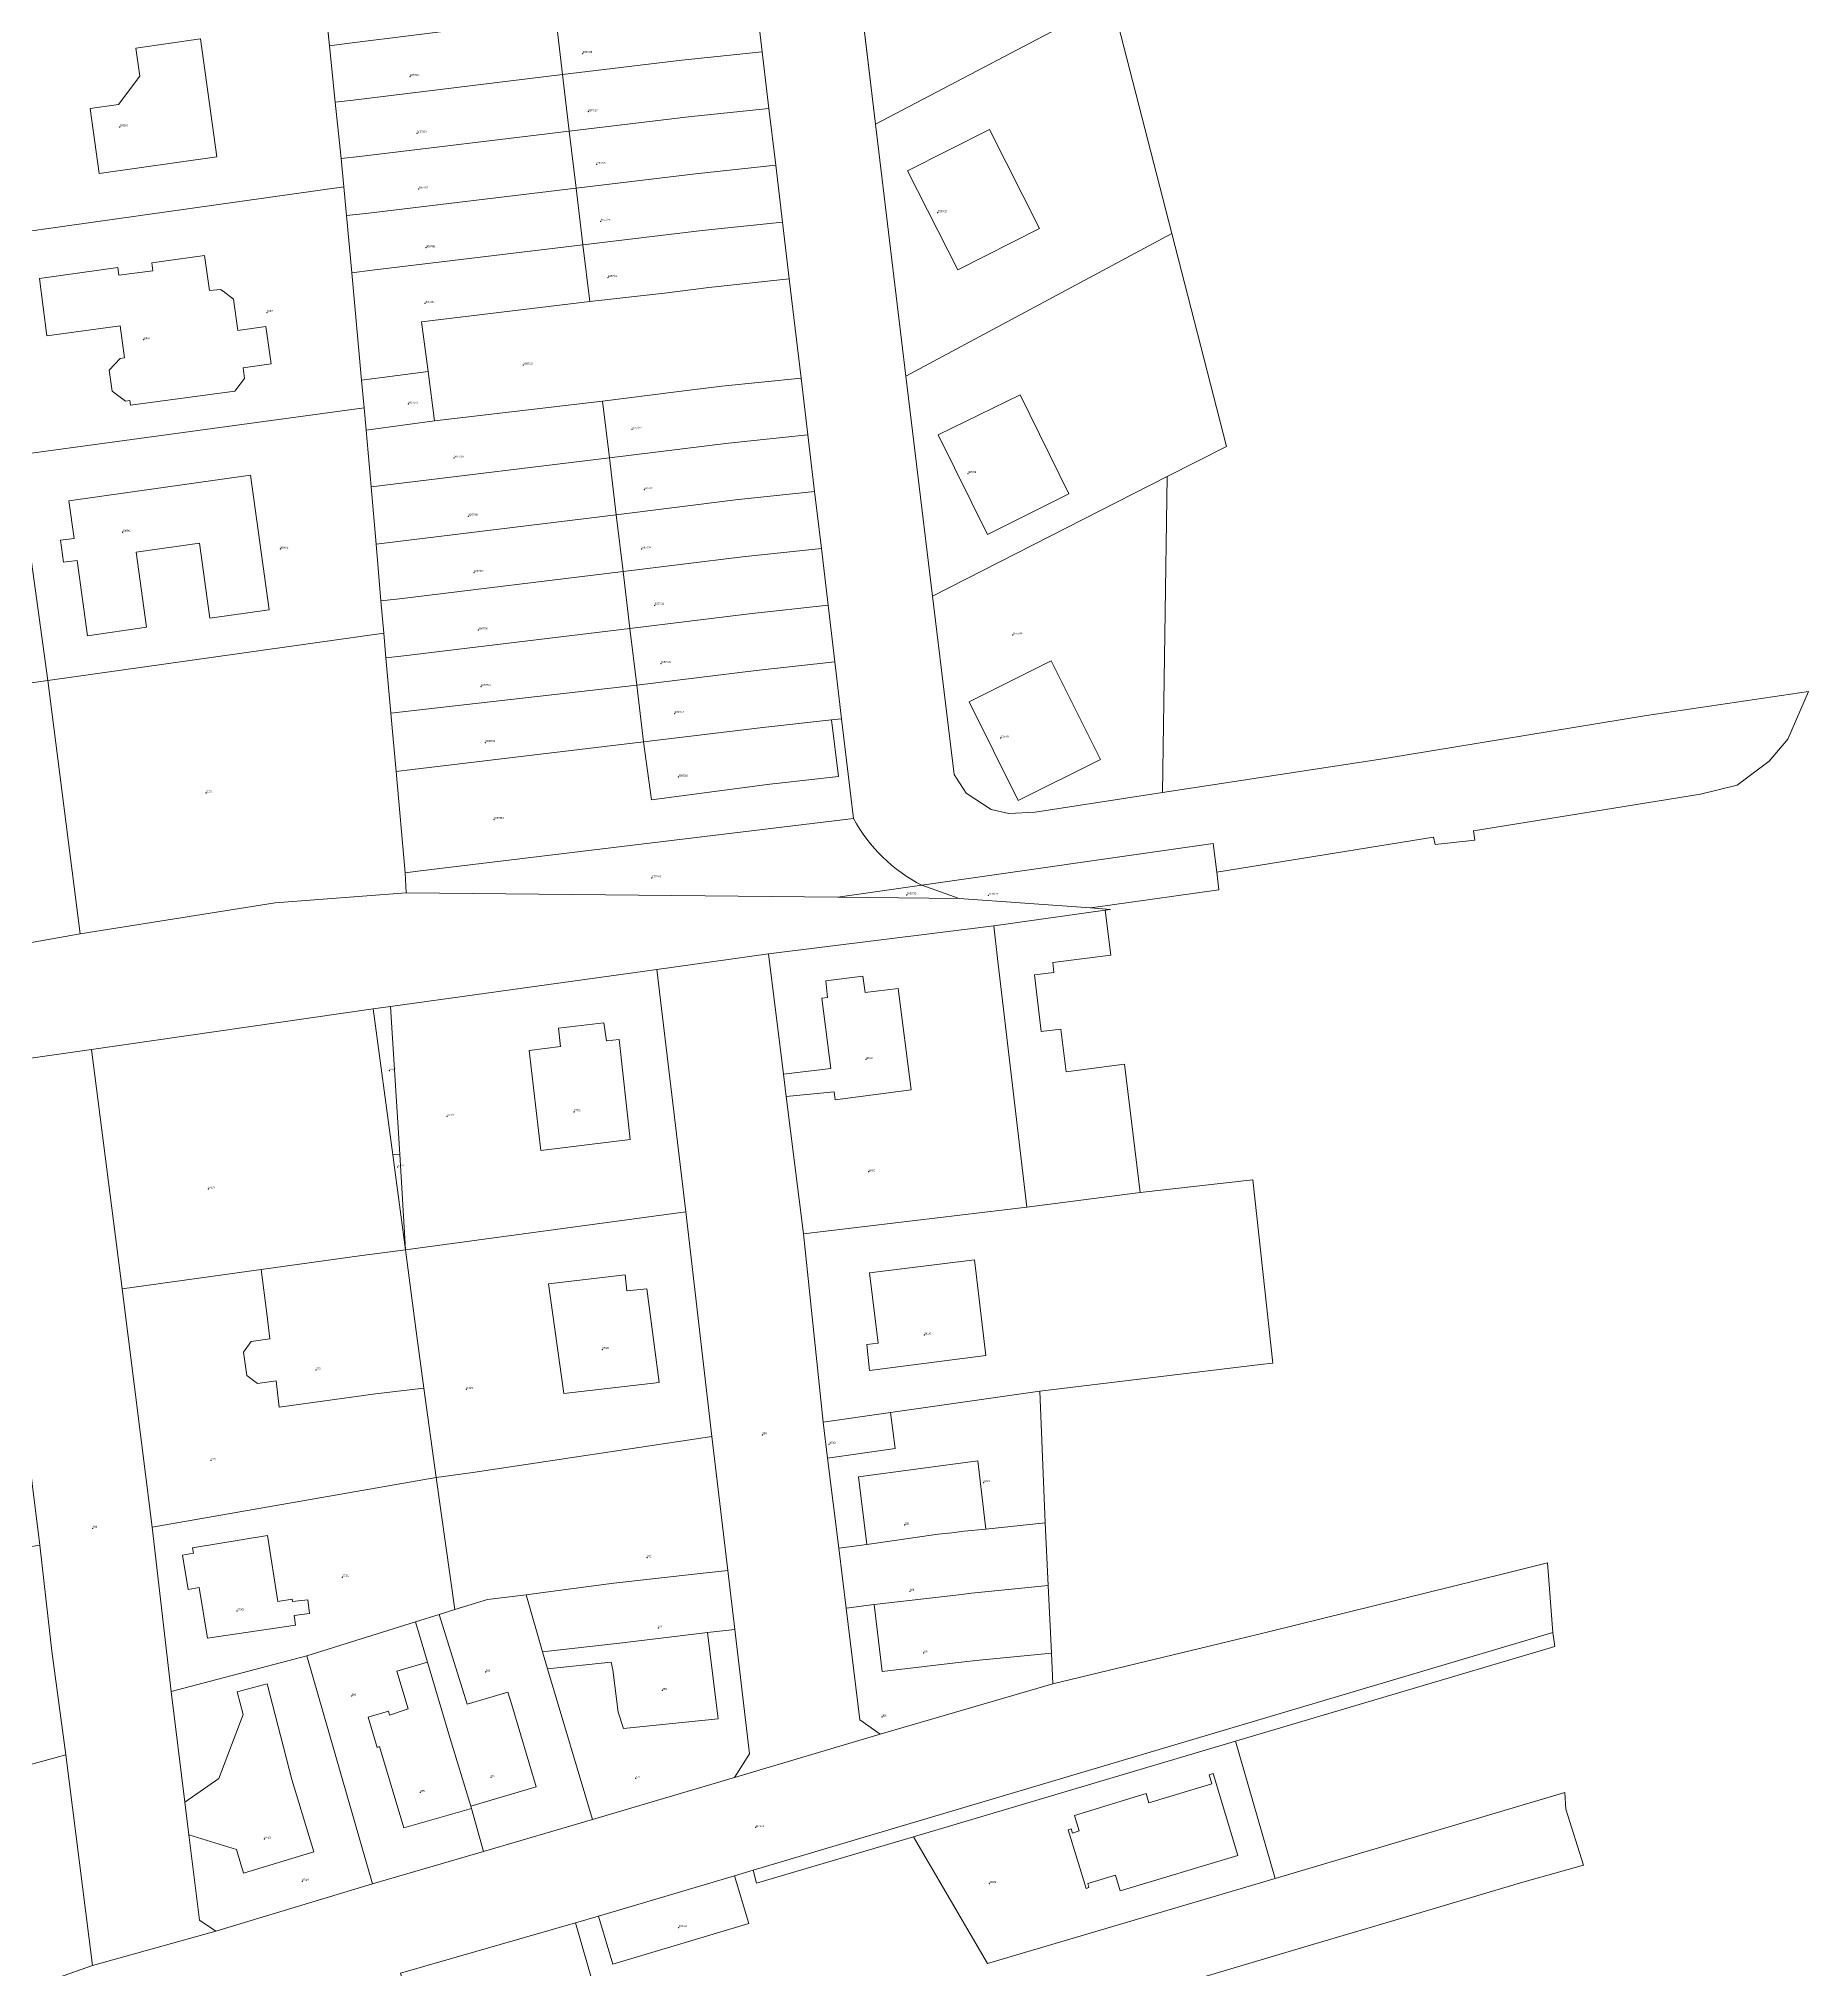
# Model space of a CAD drawing. Header units: metres. Extents: x -741772 to -729469, y -1051765 to -1042288.
# Drawn here: x -741259.4 to -741072.3, y -1051490.3 to -1051286.1 of the extents above; entities that cross this region are included whole.
import ezdxf
from ezdxf.enums import TextEntityAlignment as Align

# ---------------------------------------------------------------- set-up
doc = ezdxf.new("R2010")
doc.units = ezdxf.units.M
doc.header["$LTSCALE"] = 4
doc.header["$MEASUREMENT"] = 0
doc.layers.add('ABMV_sachty', color=6, linetype='Continuous')
doc.layers.add('Katastr_1', color=7, linetype='Continuous', lineweight=13, true_color=0xafbfcf)
doc.layers.add('Katastr_2', color=7, linetype='Continuous', lineweight=13, true_color=0xafbfcf)
doc.styles.get("Standard").update_dxf_attribs({"font": 'arial.ttf'})

# ---------------------------------------------------------------- blocks, each defined once
blk = doc.blocks.new('katastr nemovistosti')
at = {"layer": 'Katastr_1'}
for p, q in [((231.44, 143.87), (235.1, 113.22)), ((177.37, 121.5), (176.76, 127.46)), ((223.12, 120.86), (222.4, 126.86)), ((222.4, 126.86), (223.12, 120.86)), ((201.29, 124.48), (179.21, 121.73)), ((179.21, 121.73), (201.29, 124.48)), ((202.01, 118.47), (201.29, 124.48)), ((201.29, 124.48), (202.01, 118.47)), ((156.88, 121.24), (163.73, 122.22)), ((157.3, 118.28), (156.88, 121.24)), ((163.73, 122.22), (165.47, 109.76)), ((179.21, 121.73), (177.37, 121.5)), ((177.37, 121.5), (179.21, 121.73)), ((177.98, 115.53), (177.37, 121.5)), ((214.62, 119.98), (223.12, 120.86)), ((223.12, 120.86), (214.62, 119.98)), ((223.83, 114.86), (223.12, 120.86)), ((223.12, 120.86), (223.83, 114.86)), ((179.87, 115.76), (202.01, 118.47)), ((202.01, 118.47), (179.87, 115.76)), ((202.01, 118.47), (214.62, 119.98)), ((214.62, 119.98), (202.01, 118.47)), ((202.72, 112.47), (202.01, 118.47)), ((202.01, 118.47), (202.72, 112.47)), ((155.06, 115.29), (157.3, 118.28)), ((152.08, 114.87), (155.06, 115.29)), ((153.03, 108.01), (152.08, 114.87)), ((177.98, 115.53), (179.87, 115.76)), ((179.87, 115.76), (177.98, 115.53)), ((178.59, 109.57), (177.98, 115.53)), ((223.83, 114.86), (215.34, 113.97)), ((215.34, 113.97), (223.83, 114.86)), ((224.55, 108.86), (223.83, 114.86)), ((223.83, 114.86), (224.55, 108.86)), ((202.72, 112.47), (180.53, 109.8)), ((180.53, 109.8), (202.72, 112.47)), ((215.34, 113.97), (202.72, 112.47)), ((202.72, 112.47), (215.34, 113.97)), ((203.44, 106.46), (202.72, 112.47)), ((202.72, 112.47), (203.44, 106.46)), ((235.1, 113.22), (238.3, 86.57)), ((238.48, 108.26), (247.15, 112.65)), ((247.15, 112.65), (252.44, 102.19)), ((165.47, 109.76), (153.03, 108.01)), ((180.53, 109.8), (178.59, 109.57)), ((178.59, 109.57), (180.53, 109.8)), ((178.9, 106.58), (178.59, 109.57)), ((216.06, 107.97), (224.55, 108.86)), ((224.55, 108.86), (216.06, 107.97)), ((225.26, 102.86), (224.55, 108.86)), ((224.55, 108.86), (225.26, 102.86)), ((243.81, 97.81), (238.48, 108.26)), ((179.18, 103.54), (178.9, 106.58)), ((181.2, 103.78), (203.44, 106.46)), ((203.44, 106.46), (181.2, 103.78)), ((203.44, 106.46), (216.06, 107.97)), ((216.06, 107.97), (203.44, 106.46)), ((204.16, 100.46), (203.44, 106.46)), ((203.44, 106.46), (204.16, 100.46)), ((179.18, 103.54), (181.2, 103.78)), ((181.2, 103.78), (179.18, 103.54)), ((179.73, 97.5), (179.18, 103.54)), ((216.77, 101.97), (225.26, 102.86)), ((225.26, 102.86), (216.77, 101.97)), ((225.98, 96.86), (225.26, 102.86)), ((225.26, 102.86), (225.98, 96.86)), ((252.44, 102.19), (243.81, 97.81)), ((181.87, 97.76), (204.16, 100.46)), ((204.16, 100.46), (181.87, 97.76)), ((204.16, 100.46), (216.77, 101.97)), ((216.77, 101.97), (204.16, 100.46)), ((204.88, 94.45), (204.16, 100.46)), ((204.16, 100.46), (204.88, 94.45)), ((146.7, 96.91), (154.98, 98.06)), ((154.98, 98.06), (155.09, 97.23)), ((158.57, 98.55), (164.15, 99.33)), ((158.68, 97.72), (158.57, 98.55)), ((164.15, 99.33), (164.67, 95.61)), ((147.49, 90.84), (146.7, 96.91)), ((155.09, 97.23), (158.68, 97.72)), ((179.73, 97.5), (181.87, 97.76)), ((181.87, 97.76), (179.73, 97.5)), ((180.77, 86.15), (179.73, 97.5)), ((217.49, 95.96), (212.79, 95.34)), ((212.79, 95.34), (217.49, 95.96)), ((225.98, 96.86), (217.49, 95.96)), ((217.49, 95.96), (225.98, 96.86)), ((227.23, 86.36), (225.98, 96.86)), ((225.98, 96.86), (227.23, 86.36)), ((164.67, 95.61), (165.86, 95.74)), ((165.86, 95.74), (166.12, 95.54)), ((166.12, 95.54), (167.21, 94.71)), ((167.21, 94.71), (167.67, 91.4)), ((187.11, 92.32), (204.88, 94.45)), ((204.88, 94.45), (187.11, 92.32)), ((212.79, 95.34), (204.88, 94.45)), ((204.88, 94.45), (212.79, 95.34)), ((155.24, 91.88), (147.49, 90.84)), ((155.68, 88.51), (155.24, 91.88)), ((187.79, 87.08), (187.11, 92.32)), ((187.11, 92.32), (187.79, 87.08)), ((167.67, 91.4), (170.64, 91.82)), ((170.64, 91.82), (171.2, 87.86)), ((154.08, 87.21), (155.22, 88.45)), ((155.22, 88.45), (155.68, 88.51)), ((171.2, 87.86), (168.23, 87.44)), ((154.4, 84.99), (154.08, 87.21)), ((168.38, 86.34), (167.45, 85.11)), ((168.23, 87.44), (168.38, 86.34)), ((182.95, 86.44), (180.77, 86.15)), ((180.77, 86.15), (182.95, 86.44)), ((181.04, 83.21), (180.77, 86.15)), ((187.79, 87.08), (182.95, 86.44)), ((182.95, 86.44), (187.79, 87.08)), ((188.46, 81.86), (187.79, 87.08)), ((187.79, 87.08), (188.46, 81.86)), ((227.23, 86.36), (218.85, 85.51)), ((218.85, 85.51), (227.23, 86.36)), ((227.95, 80.36), (227.23, 86.36)), ((227.23, 86.36), (227.95, 80.36)), ((238.3, 86.57), (241.12, 63.3)), ((155.8, 83.93), (154.4, 84.99)), ((156.27, 83.99), (155.8, 83.93)), ((156.33, 83.49), (156.27, 83.99)), ((167.35, 84.98), (156.33, 83.49)), ((167.45, 85.11), (167.35, 84.98)), ((188.46, 81.86), (206.24, 83.93)), ((206.24, 83.93), (188.46, 81.86)), ((214.03, 84.93), (206.24, 83.93)), ((206.24, 83.93), (214.03, 84.93)), ((206.24, 83.93), (206.96, 77.92)), ((206.96, 77.92), (206.24, 83.93)), ((218.85, 85.51), (214.03, 84.93)), ((214.03, 84.93), (218.85, 85.51)), ((241.72, 80.35), (250.4, 84.61)), ((250.4, 84.61), (255.54, 74.14)), ((181.24, 80.86), (181.04, 83.21)), ((181.24, 80.86), (188.46, 81.86)), ((188.46, 81.86), (181.24, 80.86)), ((181.76, 74.87), (181.24, 80.86)), ((219.57, 79.5), (227.95, 80.36)), ((227.95, 80.36), (219.57, 79.5)), ((228.66, 74.36), (227.95, 80.36)), ((227.95, 80.36), (228.66, 74.36)), ((246.95, 69.83), (241.72, 80.35)), ((144.3, 78.22), (147.6, 54.41)), ((206.96, 77.92), (183.83, 75.12)), ((183.83, 75.12), (206.96, 77.92)), ((206.96, 77.92), (219.57, 79.5)), ((219.57, 79.5), (206.96, 77.92)), ((207.69, 71.92), (206.96, 77.92)), ((206.96, 77.92), (207.69, 71.92)), ((149.8, 73.4), (169, 76.1)), ((169, 76.1), (170.98, 61.86)), ((183.83, 75.12), (181.76, 74.87)), ((181.76, 74.87), (183.83, 75.12)), ((182.29, 68.8), (181.76, 74.87)), ((220.29, 73.49), (207.69, 71.92)), ((207.69, 71.92), (220.29, 73.49)), ((228.66, 74.36), (220.29, 73.49)), ((220.29, 73.49), (228.66, 74.36)), ((229.38, 68.36), (228.66, 74.36)), ((228.66, 74.36), (229.38, 68.36)), ((255.54, 74.14), (246.95, 69.83)), ((150.39, 69.42), (149.8, 73.4)), ((184.3, 69.05), (207.69, 71.92)), ((207.69, 71.92), (184.3, 69.05)), ((207.69, 71.92), (208.41, 65.91)), ((208.41, 65.91), (207.69, 71.92)), ((148.94, 69.24), (150.39, 69.42)), ((149.23, 66.89), (148.94, 69.24)), ((163.61, 68.92), (156.93, 67.95)), ((156.93, 67.95), (158.01, 60.02)), ((164.71, 60.99), (163.61, 68.92)), ((182.29, 68.8), (184.3, 69.05)), ((184.3, 69.05), (182.29, 68.8)), ((182.81, 62.8), (182.29, 68.8)), ((221.02, 67.47), (208.41, 65.91)), ((208.41, 65.91), (221.02, 67.47)), ((229.38, 68.36), (221.02, 67.47)), ((221.02, 67.47), (229.38, 68.36)), ((230.09, 62.36), (229.38, 68.36)), ((229.38, 68.36), (230.09, 62.36)), ((150.68, 67.07), (149.23, 66.89)), ((151.79, 59.13), (150.68, 67.07)), ((184.76, 63.04), (208.41, 65.91)), ((208.41, 65.91), (184.76, 63.04)), ((208.41, 65.91), (209.13, 59.91)), ((209.13, 59.91), (208.41, 65.91)), ((241.12, 63.3), (243.4, 44.45)), ((170.98, 61.86), (164.71, 60.99)), ((182.81, 62.8), (184.76, 63.04)), ((184.76, 63.04), (182.81, 62.8)), ((183.11, 59.41), (182.81, 62.8)), ((209.13, 59.91), (221.74, 61.46)), ((221.74, 61.46), (209.13, 59.91)), ((221.74, 61.46), (230.09, 62.36)), ((230.09, 62.36), (221.74, 61.46)), ((230.81, 56.36), (230.09, 62.36)), ((230.09, 62.36), (230.81, 56.36)), ((147.6, 54.41), (183.11, 59.41)), ((158.01, 60.02), (151.79, 59.13)), ((183.34, 56.79), (183.11, 59.41)), ((183.11, 59.41), (183.34, 56.79)), ((209.13, 59.91), (185.23, 57.02)), ((185.23, 57.02), (209.13, 59.91)), ((209.13, 59.91), (209.86, 53.9)), ((209.86, 53.9), (209.13, 59.91)), ((185.23, 57.02), (183.34, 56.79)), ((183.34, 56.79), (185.23, 57.02)), ((183.87, 50.94), (183.34, 56.79)), ((183.34, 56.79), (183.87, 50.94)), ((209.86, 53.9), (222.47, 55.44)), ((222.47, 55.44), (209.86, 53.9)), ((222.47, 55.44), (230.81, 56.36)), ((230.81, 56.36), (222.47, 55.44)), ((231.52, 50.36), (230.81, 56.36)), ((230.81, 56.36), (231.52, 50.36)), ((245, 52.15), (253.66, 56.49)), ((253.66, 56.49), (258.89, 46.04)), ((147.6, 54.41), (141.46, 53.55)), ((141.46, 53.55), (147.6, 54.41)), ((151.01, 27.63), (147.6, 54.41)), ((147.6, 54.41), (151.01, 27.63)), ((209.86, 53.9), (185.68, 51.15)), ((185.68, 51.15), (209.86, 53.9)), ((210.58, 47.9), (209.86, 53.9)), ((209.86, 53.9), (210.58, 47.9)), ((316.62, 50.7), (333.73, 53.23)), ((333.73, 53.23), (331.55, 48.18)), ((185.68, 51.15), (183.87, 50.94)), ((183.87, 50.94), (185.68, 51.15)), ((250.18, 41.7), (245, 52.15)), ((183.87, 50.94), (184.42, 44.77)), ((184.42, 44.77), (183.87, 50.94)), ((223.19, 49.43), (210.58, 47.9)), ((210.58, 47.9), (223.19, 49.43)), ((230.45, 50.24), (223.19, 49.43)), ((223.19, 49.43), (230.45, 50.24)), ((231.52, 50.36), (230.45, 50.24)), ((230.45, 50.24), (231.52, 50.36)), ((230.45, 50.24), (231.19, 44.25)), ((231.19, 44.25), (230.45, 50.24)), ((232.78, 39.79), (231.52, 50.36)), ((231.52, 50.36), (232.78, 39.79)), ((288.72, 46.13), (316.62, 50.7)), ((186.16, 44.98), (210.58, 47.9)), ((210.58, 47.9), (186.16, 44.98)), ((211.42, 41.77), (210.58, 47.9)), ((210.58, 47.9), (211.42, 41.77)), ((331.55, 48.18), (329.57, 45.86)), ((184.42, 44.77), (186.16, 44.98)), ((186.16, 44.98), (184.42, 44.77)), ((258.89, 46.04), (250.18, 41.7)), ((265.44, 42.55), (288.72, 46.13)), ((329.57, 45.86), (326.19, 43.32)), ((184.42, 44.77), (185.38, 34.07)), ((185.38, 34.07), (184.42, 44.77)), ((223.92, 43.42), (211.42, 41.77)), ((211.42, 41.77), (223.92, 43.42)), ((224.91, 43.54), (223.92, 43.42)), ((223.92, 43.42), (224.91, 43.54)), ((231.19, 44.25), (224.91, 43.54)), ((224.91, 43.54), (231.19, 44.25)), ((243.4, 44.45), (244.67, 42.49)), ((326.19, 43.32), (322.31, 42.38)), ((244.67, 42.49), (247.32, 40.77)), ((251.99, 40.46), (265.44, 42.55)), ((322.31, 42.38), (298.34, 38.51)), ((232.78, 39.79), (186.99, 34.26)), ((186.99, 34.26), (232.78, 39.79)), ((247.32, 40.77), (249.2, 40.32)), ((249.2, 40.32), (251.99, 40.46)), ((270.81, 37.17), (240.01, 32.75)), ((240.01, 32.75), (270.81, 37.17)), ((271.18, 34.12), (270.81, 37.17)), ((270.81, 37.17), (271.18, 34.12)), ((294.1, 37.82), (271.18, 34.12)), ((294.26, 37.05), (294.1, 37.82)), ((298.46, 37.51), (294.26, 37.05)), ((298.34, 38.51), (298.46, 37.51)), ((186.99, 34.26), (185.38, 34.07)), ((185.38, 34.07), (186.99, 34.26)), ((185.38, 34.07), (185.48, 31.94)), ((185.48, 31.94), (185.38, 34.07)), ((231.13, 31.48), (240.01, 32.75)), ((240.01, 32.75), (231.13, 31.48)), ((243.95, 31.35), (240.01, 32.75)), ((240.01, 32.75), (243.95, 31.35)), ((271.18, 34.12), (271.4, 32.27)), ((171.61, 30.89), (151.01, 27.63)), ((151.01, 27.63), (171.61, 30.89)), ((185.48, 31.94), (171.61, 30.89)), ((171.61, 30.89), (185.48, 31.94)), ((231.13, 31.48), (185.48, 31.94)), ((185.48, 31.94), (231.13, 31.48)), ((243.95, 31.35), (231.13, 31.48)), ((231.13, 31.48), (243.95, 31.35)), ((257.84, 30.35), (243.95, 31.35)), ((243.95, 31.35), (257.84, 30.35)), ((259.88, 30.64), (257.84, 30.35)), ((271.4, 32.27), (259.88, 30.64)), ((247.6, 28.45), (259.38, 30.1)), ((259.38, 30.1), (247.6, 28.45)), ((257.84, 30.35), (259.93, 30.2)), ((259.93, 30.2), (259.38, 30.1)), ((259.38, 30.1), (259.99, 25.37)), ((151.01, 27.63), (145.06, 26.55)), ((145.06, 26.55), (151.01, 27.63)), ((223.78, 25.51), (247.6, 28.45)), ((247.6, 28.45), (223.78, 25.51)), ((247.6, 28.45), (248.01, 24.99)), ((248.01, 24.99), (247.6, 28.45)), ((211.97, 23.83), (223.78, 25.51)), ((223.78, 25.51), (211.97, 23.83)), ((225.37, 12.77), (223.78, 25.51)), ((223.78, 25.51), (225.37, 12.77)), ((248.01, 24.99), (248.78, 18.46)), ((248.78, 18.46), (248.01, 24.99)), ((259.99, 25.37), (253.85, 24.57)), ((253.85, 24.57), (253.96, 23.51)), ((211.97, 23.83), (183.83, 19.92)), ((215.04, -1.76), (211.97, 23.83)), ((229.84, 22.66), (233.77, 23.15)), ((233.77, 23.15), (229.84, 22.66)), ((230.03, 20.89), (229.84, 22.66)), ((229.84, 22.66), (230.03, 20.89)), ((233.77, 23.15), (234, 21.4)), ((234, 21.4), (233.77, 23.15)), ((253.96, 23.51), (251.92, 23.29)), ((251.92, 23.29), (252.6, 17.28)), ((229.44, 20.81), (230.03, 20.89)), ((230.03, 20.89), (229.44, 20.81)), ((230.39, 13.38), (229.44, 20.81)), ((229.44, 20.81), (230.39, 13.38)), ((234, 21.4), (237.49, 21.85)), ((237.49, 21.85), (234, 21.4)), ((237.49, 21.85), (238.86, 11.12)), ((238.86, 11.12), (237.49, 21.85)), ((152.21, 15.4), (181.97, 19.67)), ((181.97, 19.67), (152.21, 15.4)), ((183.83, 19.92), (181.97, 19.67)), ((181.97, 19.67), (183.83, 19.92)), ((181.97, 19.67), (184.06, 4.24)), ((184.06, 4.24), (181.97, 19.67)), ((183.83, 19.92), (184.79, 4.31)), ((248.78, 18.46), (251.11, -1.29)), ((251.11, -1.29), (248.78, 18.46)), ((201.57, 17.64), (206.36, 18.21)), ((201.81, 15.7), (201.57, 17.64)), ((206.36, 18.21), (206.64, 16.29)), ((206.64, 16.29), (207.98, 16.45)), ((207.98, 16.45), (209.17, 5.86)), ((252.6, 17.28), (254.68, 17.55)), ((254.68, 17.55), (255.26, 13.04)), ((140.36, 13.71), (152.21, 15.4)), ((152.21, 15.4), (140.36, 13.71)), ((155.44, -9.91), (152.21, 15.4)), ((152.21, 15.4), (155.44, -9.91)), ((198.48, 15.29), (201.81, 15.7)), ((199.73, 4.72), (198.48, 15.29)), ((225.37, 12.77), (230.39, 13.38)), ((230.39, 13.38), (225.37, 12.77)), ((225.66, 10.43), (225.37, 12.77)), ((225.37, 12.77), (225.66, 10.43)), ((255.26, 13.04), (261.41, 13.84)), ((261.41, 13.84), (263.08, 0.25)), ((230.71, 10.92), (225.66, 10.43)), ((225.66, 10.43), (230.71, 10.92)), ((227.47, -4.1), (225.66, 10.43)), ((225.66, 10.43), (227.47, -4.1)), ((230.82, 10.08), (230.71, 10.92)), ((230.71, 10.92), (230.82, 10.08)), ((238.86, 11.12), (230.82, 10.08)), ((230.82, 10.08), (238.86, 11.12)), ((184.06, 4.24), (184.79, 4.31)), ((184.79, 4.31), (184.06, 4.24)), ((184.06, 4.24), (185.39, -5.78)), ((185.39, -5.78), (184.06, 4.24)), ((184.79, 4.31), (185.39, -5.78)), ((209.17, 5.86), (199.73, 4.72)), ((263.08, 0.25), (251.11, -1.29)), ((217.81, -25.54), (215.04, -1.76)), ((251.11, -1.29), (227.47, -4.1)), ((185.39, -5.78), (180.78, -6.38)), ((180.78, -6.38), (185.39, -5.78)), ((185.39, -5.78), (186.53, -14.39)), ((227.47, -4.1), (229.57, -24)), ((170.15, -7.86), (155.44, -9.91)), ((155.44, -9.91), (170.15, -7.86)), ((180.78, -6.38), (170.15, -7.86)), ((170.15, -7.86), (180.78, -6.38)), ((170.15, -7.86), (170.74, -12.53)), ((170.74, -12.53), (170.15, -7.86)), ((234.46, -8.22), (245.55, -6.86)), ((245.55, -6.86), (246.78, -16.97)), ((155.44, -9.91), (158.61, -35.1)), ((158.61, -35.1), (155.44, -9.91)), ((200.52, -9.38), (208.63, -8.44)), ((202.13, -21), (200.52, -9.38)), ((208.63, -8.44), (208.79, -10.13)), ((208.79, -10.13), (210.92, -9.92)), ((210.92, -9.92), (212.24, -19.82)), ((235.38, -15.65), (234.46, -8.22)), ((146.73, -37), (143.57, -11.52)), ((170.74, -12.53), (171.07, -15.19)), ((171.07, -15.19), (170.74, -12.53)), ((169.09, -15.48), (168.26, -16.6)), ((168.26, -16.6), (169.09, -15.48)), ((171.07, -15.19), (169.09, -15.48)), ((169.09, -15.48), (171.07, -15.19)), ((186.53, -14.39), (187.36, -20.42)), ((234.18, -15.8), (235.38, -15.65)), ((234.45, -18.54), (234.18, -15.8)), ((168.26, -16.6), (168.62, -19.08)), ((168.62, -19.08), (168.26, -16.6)), ((246.78, -16.97), (234.45, -18.54)), ((168.62, -19.08), (169.75, -19.93)), ((169.75, -19.93), (168.62, -19.08)), ((169.75, -19.93), (171.73, -19.64)), ((171.73, -19.64), (169.75, -19.93)), ((171.73, -19.64), (172.06, -22.41)), ((172.06, -22.41), (171.73, -19.64)), ((212.24, -19.82), (202.13, -21)), ((172.06, -22.41), (182.22, -21.02)), ((182.22, -21.02), (172.06, -22.41)), ((182.22, -21.02), (187.36, -20.42)), ((187.36, -20.42), (182.22, -21.02)), ((187.36, -20.42), (188.65, -29.87)), ((236.67, -22.99), (252.47, -20.73)), ((252.47, -20.73), (253.04, -34.67)), ((229.57, -24), (236.67, -22.99)), ((229.57, -24), (230.04, -27.82)), ((230.04, -27.82), (229.57, -24)), ((237.17, -26.8), (236.67, -22.99)), ((236.67, -22.99), (237.17, -26.8)), ((192.51, -29.32), (217.81, -25.54)), ((219.49, -39.7), (217.81, -25.54)), ((217.81, -25.54), (219.49, -39.7)), ((230.04, -27.82), (237.17, -26.8)), ((237.17, -26.8), (230.04, -27.82)), ((230.04, -27.82), (231.21, -37.35)), ((231.21, -37.35), (230.04, -27.82)), ((233.31, -29.79), (245.91, -28.1)), ((245.91, -28.1), (233.31, -29.79)), ((245.91, -28.1), (246.77, -35.31)), ((246.77, -35.31), (245.91, -28.1)), ((188.65, -29.87), (158.61, -35.1)), ((188.65, -29.87), (192.51, -29.32)), ((190.63, -43.83), (188.65, -29.87)), ((234.18, -36.96), (233.31, -29.79)), ((233.31, -29.79), (234.18, -36.96)), ((253.04, -34.67), (246.77, -35.31)), ((246.77, -35.31), (253.04, -34.67)), ((253.04, -34.67), (253.36, -41.28)), ((158.61, -35.1), (160.62, -52.47)), ((162.9, -37.29), (170.83, -35.98)), ((170.83, -35.98), (171.92, -42.97)), ((241.73, -35.87), (234.18, -36.96)), ((234.18, -36.96), (241.73, -35.87)), ((243.16, -35.71), (241.73, -35.87)), ((241.73, -35.87), (243.16, -35.71)), ((244.48, -35.55), (243.16, -35.71)), ((243.16, -35.71), (244.48, -35.55)), ((246.77, -35.31), (244.48, -35.55)), ((244.48, -35.55), (246.77, -35.31)), ((148.01, -48.24), (146.73, -37)), ((161.84, -38.07), (163, -37.88)), ((162.43, -41.7), (161.84, -38.07)), ((163, -37.88), (162.9, -37.29)), ((234.18, -36.96), (231.21, -37.35)), ((231.21, -37.35), (234.18, -36.96)), ((231.21, -37.35), (231.98, -43.66)), ((231.98, -43.66), (231.21, -37.35)), ((216.55, -40), (207.42, -41.04)), ((207.42, -41.04), (216.55, -40)), ((219.49, -39.7), (216.55, -40)), ((216.55, -40), (219.49, -39.7)), ((220.23, -45.93), (219.49, -39.7)), ((219.49, -39.7), (220.23, -45.93)), ((276.78, -46.16), (301.65, -40)), ((301.65, -40), (306.16, -38.89)), ((306.16, -38.89), (306.71, -46.24)), ((163.6, -41.5), (162.43, -41.7)), ((164.48, -46.85), (163.6, -41.5)), ((171.92, -42.97), (173.43, -42.74)), ((173.43, -42.74), (173.46, -42.99)), ((173.46, -42.99), (175.07, -42.78)), ((175.07, -42.78), (175.26, -44.23)), ((190.63, -43.83), (194.07, -42.77)), ((194.07, -42.77), (190.63, -43.83)), ((194.07, -42.77), (198.17, -42.26)), ((198.17, -42.26), (194.07, -42.77)), ((200.77, -41.9), (198.17, -42.26)), ((198.17, -42.26), (200.77, -41.9)), ((198.17, -42.26), (199.89, -48.31)), ((199.89, -48.31), (198.17, -42.26)), ((207.42, -41.04), (200.77, -41.9)), ((200.77, -41.9), (207.42, -41.04)), ((234.95, -43.3), (243.92, -42.25)), ((243.92, -42.25), (234.95, -43.3)), ((243.92, -42.25), (245.26, -42.1)), ((245.26, -42.1), (243.92, -42.25)), ((245.26, -42.1), (253.36, -41.28)), ((253.36, -41.28), (245.26, -42.1)), ((253.36, -41.28), (253.71, -48.45)), ((175.26, -44.23), (173.65, -44.44)), ((173.65, -44.44), (173.78, -45.47)), ((186.47, -45.12), (188.96, -44.35)), ((188.96, -44.35), (190.63, -43.83)), ((191.93, -53.84), (188.96, -44.35)), ((188.96, -44.35), (191.93, -53.84)), ((234.95, -43.3), (231.98, -43.66)), ((231.98, -43.66), (234.95, -43.3)), ((231.98, -43.66), (233.43, -55.49)), ((233.43, -55.49), (231.98, -43.66)), ((235.81, -50.39), (234.95, -43.3)), ((234.95, -43.3), (235.81, -50.39)), ((173.78, -45.47), (164.48, -46.85)), ((174.99, -48.72), (186.47, -45.12)), ((186.47, -45.12), (187.74, -49.38)), ((187.74, -49.38), (186.47, -45.12)), ((208.35, -47.35), (217.33, -46.25)), ((217.33, -46.25), (208.35, -47.35)), ((217.33, -46.25), (220.23, -45.93)), ((220.23, -45.93), (217.33, -46.25)), ((218.22, -53.39), (217.33, -46.25)), ((217.33, -46.25), (218.22, -53.39)), ((221.78, -59.06), (220.23, -45.93)), ((220.23, -45.93), (221.78, -59.06)), ((222.16, -71.38), (306.71, -46.24)), ((306.71, -46.24), (222.16, -71.38)), ((273.31, -47), (276.78, -46.16)), ((306.71, -46.24), (306.92, -47.73)), ((149.51, -59.19), (148.01, -48.24)), ((160.62, -52.47), (174.99, -48.72)), ((174.99, -48.72), (177.31, -56.77)), ((177.31, -56.77), (174.99, -48.72)), ((199.89, -48.31), (208.35, -47.35)), ((208.35, -47.35), (199.89, -48.31)), ((199.89, -48.31), (200.42, -50.09)), ((200.42, -50.09), (199.89, -48.31)), ((253.71, -48.45), (246.09, -49.17)), ((246.09, -49.17), (253.71, -48.45)), ((253.71, -48.45), (253.86, -51.68)), ((253.86, -51.68), (273.31, -47)), ((306.92, -47.73), (273.15, -57.75)), ((184.5, -50.33), (187.74, -49.38)), ((187.74, -49.38), (184.5, -50.33)), ((185.68, -54.33), (184.5, -50.33)), ((184.5, -50.33), (185.68, -54.33)), ((187.74, -49.38), (190.11, -57.34)), ((190.11, -57.34), (187.74, -49.38)), ((200.42, -50.09), (207.15, -49.4)), ((207.15, -49.4), (200.42, -50.09)), ((200.42, -50.09), (205.18, -66.02)), ((205.18, -66.02), (200.42, -50.09)), ((207.15, -49.4), (207.34, -50.18)), ((207.34, -50.18), (207.15, -49.4)), ((207.34, -50.18), (207.89, -54.67)), ((207.89, -54.67), (207.34, -50.18)), ((244.75, -49.33), (235.81, -50.39)), ((235.81, -50.39), (244.75, -49.33)), ((246.09, -49.17), (244.75, -49.33)), ((244.75, -49.33), (246.09, -49.17)), ((160.62, -52.47), (162.06, -64.18)), ((162.06, -64.18), (160.62, -52.47)), ((170.78, -51.67), (167.61, -52.53)), ((167.61, -52.53), (170.78, -51.67)), ((167.61, -52.53), (168.25, -54.93)), ((168.25, -54.93), (167.61, -52.53)), ((173.4, -61.79), (170.78, -51.67)), ((170.78, -51.67), (173.4, -61.79)), ((196.24, -52.55), (191.93, -53.84)), ((191.93, -53.84), (196.24, -52.55)), ((196.64, -53.88), (196.24, -52.55)), ((196.24, -52.55), (196.64, -53.88)), ((235.59, -56.99), (253.86, -51.68)), ((253.86, -51.68), (235.59, -56.99)), ((168.25, -54.93), (165.66, -61.67)), ((165.66, -61.67), (168.25, -54.93)), ((181.45, -55.2), (183.6, -54.56)), ((183.6, -54.56), (181.45, -55.2)), ((183.6, -54.56), (183.73, -54.99)), ((183.73, -54.99), (183.6, -54.56)), ((183.73, -54.99), (185.68, -54.33)), ((185.68, -54.33), (183.73, -54.99)), ((199.23, -62.56), (196.64, -53.88)), ((196.64, -53.88), (199.23, -62.56)), ((207.89, -54.67), (208.46, -56.4)), ((208.46, -56.4), (207.89, -54.67)), ((218.46, -55.38), (218.22, -53.39)), ((218.22, -53.39), (218.46, -55.38)), ((177.31, -56.77), (181.93, -72.81)), ((181.93, -72.81), (177.31, -56.77)), ((182.4, -58.39), (181.45, -55.2)), ((181.45, -55.2), (182.4, -58.39)), ((208.46, -56.4), (218.46, -55.38)), ((218.46, -55.38), (208.46, -56.4)), ((220.19, -61.59), (235.59, -56.99)), ((235.59, -56.99), (220.19, -61.59)), ((233.43, -55.49), (235.59, -56.99)), ((235.59, -56.99), (233.43, -55.49)), ((152.32, -81.46), (149.51, -59.19)), ((182.65, -58.31), (182.4, -58.39)), ((182.4, -58.39), (182.65, -58.31)), ((185.23, -66.91), (182.65, -58.31)), ((182.65, -58.31), (185.23, -66.91)), ((190.11, -57.34), (192.32, -64.62)), ((192.32, -64.62), (190.11, -57.34)), ((220.19, -61.59), (221.78, -59.06)), ((221.78, -59.06), (220.19, -61.59)), ((273.15, -57.75), (239.11, -67.84)), ((165.66, -61.67), (162.06, -64.18)), ((162.06, -64.18), (165.66, -61.67)), ((175.73, -69.42), (173.4, -61.79)), ((173.4, -61.79), (175.73, -69.42)), ((192.32, -64.62), (199.23, -62.56)), ((199.23, -62.56), (192.32, -64.62)), ((205.18, -66.02), (220.19, -61.59)), ((220.19, -61.59), (205.18, -66.02)), ((162.06, -64.18), (162.49, -67.65)), ((162.49, -67.65), (162.06, -64.18)), ((192.39, -64.87), (185.23, -66.91)), ((185.23, -66.91), (192.39, -64.87)), ((192.32, -64.62), (192.39, -64.87)), ((192.39, -64.87), (192.32, -64.62)), ((193.64, -69.39), (192.39, -64.87)), ((192.39, -64.87), (193.64, -69.39)), ((193.64, -69.39), (205.18, -66.02)), ((205.18, -66.02), (193.64, -69.39)), ((162.49, -67.65), (163.61, -76.67)), ((163.61, -76.67), (162.49, -67.65)), ((162.49, -67.65), (167.53, -69.2)), ((167.53, -69.2), (162.49, -67.65)), ((167.53, -69.2), (168.28, -71.69)), ((168.28, -71.69), (167.53, -69.2)), ((181.93, -72.81), (193.64, -69.39)), ((193.64, -69.39), (181.93, -72.81)), ((239.11, -67.84), (222.51, -72.76)), ((168.28, -71.69), (175.73, -69.42)), ((175.73, -69.42), (168.28, -71.69)), ((222.16, -71.38), (220.18, -71.97)), ((222.51, -72.76), (222.16, -71.38)), ((165.35, -77.84), (181.93, -72.81)), ((181.93, -72.81), (165.35, -77.84)), ((220.18, -71.97), (205.8, -76.24)), ((205.8, -76.24), (220.18, -71.97)), ((220.18, -71.97), (221.72, -77.03)), ((163.61, -76.67), (165.35, -77.84)), ((165.35, -77.84), (163.61, -76.67)), ((203.38, -76.96), (184.89, -82.27)), ((205.8, -76.24), (203.38, -76.96)), ((207.31, -81.3), (205.8, -76.24)), ((221.72, -77.03), (207.31, -81.3)), ((152.32, -81.46), (165.35, -77.84)), ((165.35, -77.84), (152.32, -81.46)), ((120.37, -92.71), (152.32, -81.46))]:
    blk.add_line(p, q, dxfattribs=at)
for points in [[(253.03, 153.72), (260.07, 126.34), (235.1, 113.22), (231.44, 143.87)], [(176.57, 129.31), (176.76, 127.46), (177.37, 121.5), (177.98, 115.53), (178.59, 109.57), (178.9, 106.58), (141.1, 101.28), (137.94, 124.02), (150.15, 125.69)], [(260.07, 126.34), (266.42, 101.65), (238.3, 86.57), (235.1, 113.22)], [(152.08, 114.87), (153.03, 108.01), (165.47, 109.76), (163.73, 122.22), (156.88, 121.24), (157.3, 118.28), (155.06, 115.29)], [(238.48, 108.26), (243.81, 97.81), (252.44, 102.19), (247.15, 112.65)], [(179.18, 103.54), (179.73, 97.5), (180.77, 86.15), (181.04, 83.21), (144.3, 78.22), (141.1, 101.28), (178.9, 106.58)], [(266.42, 101.65), (272.2, 79.15), (265.95, 75.95), (241.12, 63.3), (238.3, 86.57)], [(158.57, 98.55), (158.68, 97.72), (155.09, 97.23), (154.98, 98.06), (146.7, 96.91), (147.49, 90.84), (155.24, 91.88), (155.68, 88.51), (155.22, 88.45), (154.08, 87.21), (154.4, 84.99), (155.8, 83.93), (156.27, 83.99), (156.33, 83.49), (167.35, 84.98), (167.45, 85.11), (168.38, 86.34), (168.23, 87.44), (171.2, 87.86), (170.64, 91.82), (167.67, 91.4), (167.21, 94.71), (166.12, 95.54), (165.86, 95.74), (164.67, 95.61), (164.15, 99.33)], [(241.72, 80.35), (246.95, 69.83), (255.54, 74.14), (250.4, 84.61)], [(181.24, 80.86), (181.76, 74.87), (182.29, 68.8), (182.81, 62.8), (183.11, 59.41), (147.6, 54.41), (144.3, 78.22), (181.04, 83.21)], [(148.94, 69.24), (149.23, 66.89), (150.68, 67.07), (151.79, 59.13), (158.01, 60.02), (156.93, 67.95), (163.61, 68.92), (164.71, 60.99), (170.98, 61.86), (169, 76.1), (149.8, 73.4), (150.39, 69.42)], [(265.95, 75.95), (265.44, 42.55), (251.99, 40.46), (249.2, 40.32), (247.32, 40.77), (244.67, 42.49), (243.4, 44.45), (241.12, 63.3)], [(245, 52.15), (250.18, 41.7), (258.89, 46.04), (253.66, 56.49)], [(211.97, 23.83), (215.04, -1.76), (185.39, -5.78), (184.79, 4.31), (183.83, 19.92)], [(198.48, 15.29), (199.73, 4.72), (209.17, 5.86), (207.98, 16.45), (206.64, 16.29), (206.36, 18.21), (201.57, 17.64), (201.81, 15.7)], [(275, 1.61), (277.1, -17.77), (275.8, -17.93), (252.47, -20.73), (236.67, -22.99), (229.57, -24), (227.47, -4.1), (251.11, -1.29), (263.08, 0.25)], [(215.04, -1.76), (217.81, -25.54), (192.51, -29.32), (188.65, -29.87), (187.36, -20.42), (186.53, -14.39), (185.39, -5.78)], [(234.18, -15.8), (234.45, -18.54), (246.78, -16.97), (245.55, -6.86), (234.46, -8.22), (235.38, -15.65)], [(200.52, -9.38), (202.13, -21), (212.24, -19.82), (210.92, -9.92), (208.79, -10.13), (208.63, -8.44)], [(143.57, -11.52), (146.73, -37), (118.82, -41.66), (115.97, -14.99)], [(188.65, -29.87), (190.63, -43.83), (188.96, -44.35), (186.47, -45.12), (174.99, -48.72), (160.62, -52.47), (158.61, -35.1)], [(161.84, -38.07), (162.43, -41.7), (163.6, -41.5), (164.48, -46.85), (173.78, -45.47), (173.65, -44.44), (175.26, -44.23), (175.07, -42.78), (173.46, -42.99), (173.43, -42.74), (171.92, -42.97), (170.83, -35.98), (162.9, -37.29), (163, -37.88)], [(146.73, -37), (148.01, -48.24), (149.51, -59.19), (114.6, -68.74), (108.12, -43.42), (118.82, -41.66)], [(149.51, -59.19), (152.32, -81.46), (120.37, -92.71), (114.6, -68.74)], [(273.15, -57.75), (277.37, -72.24), (246.94, -81.26), (239.11, -67.84)], [(270.67, -62.24), (263.99, -64.24), (263.7, -63.27), (256.12, -65.58), (256.63, -67.23), (255.91, -67.45), (255.77, -67.02), (255.47, -67.11), (257.37, -73.31), (257.67, -73.22), (257.55, -72.79), (260.48, -71.92), (260.96, -73.56), (273.41, -69.81), (270.8, -61.16), (270.38, -61.29)], [(203.38, -76.96), (215.7, -119.8), (197.3, -124.35), (192.89, -109.09), (191.4, -103.93), (191.24, -103.36), (189.61, -97.94), (184.89, -82.27)]]:
    blk.add_lwpolyline(points, close=True, dxfattribs=at)
blk.add_lwpolyline([(215.7, -119.8), (203.38, -76.96), (205.8, -76.24), (207.31, -81.3), (221.72, -77.03), (220.18, -71.97), (222.16, -71.38), (222.51, -72.76), (239.11, -67.84), (246.94, -81.26), (277.37, -72.24), (307.97, -63.16), (308.09, -64.92), (309.96, -70.84), (303.53, -72.64), (289.18, -76.91), (285.51, -78), (281.45, -79.2), (267.11, -83.45)], dxfattribs=at)
blk.add_arc((247.67, 47.85), 16.93, 208.4287, 243.0969, dxfattribs=at)
blk.add_arc((247.67, 47.85), 16.93, 208.4287, 243.0969, dxfattribs=at)
for p in [(204.14, 120.68), (185.87, 118.24), (204.72, 114.52), (155.2, 112.92), (186.62, 112.25), (205.6, 108.96), (186.8, 106.36), (206.05, 102.94), (241.67, 103.84), (187.58, 100.14), (206.8, 96.99), (187.47, 94.26), (170.76, 93.3), (157.71, 90.42), (197.87, 87.74), (185.69, 83.62), (209.35, 80.95), (190.55, 77.92), (244.88, 76.27), (210.64, 74.57), (192.05, 71.76), (155.49, 70.07), (172.16, 68.29), (210.36, 68.3), (192.64, 65.8), (211.75, 62.35), (193.11, 59.74), (249.61, 59.2), (212.41, 56.19), (193.38, 53.75), (213.86, 50.9), (193.86, 47.84), (248.33, 48.31), (214.26, 44.18), (164.31, 42.49), (194.76, 39.7), (211.43, 33.52), (238.4, 31.73), (247.03, 31.68), (234.09, 14.33), (183.68, 13.14), (189.81, 8.32), (203.21, 8.79), (184.58, 2.96), (234.36, 2.46), (164.55, 0.63), (240.26, -14.81), (206.2, -16.34), (175.95, -18.49), (191.83, -20.55), (223.13, -25.36), (230.19, -26.35), (164.85, -28.05), (246.53, -30.41), (152.34, -35.23), (238.17, -34.9), (210.94, -38.35), (178.74, -40.4), (238.74, -41.89), (167.6, -43.97), (212.12, -45.77), (240.19, -48.42), (193.88, -50.44), (179.72, -52.98), (212.56, -52.38), (235.79, -55.2), (186.97, -63.16), (194.44, -61.56), (209.74, -61.67), (222.43, -66.86), (170.47, -68.09), (174.49, -72.55), (247.15, -72.79), (214.3, -77.45)]:
    blk.add_point(p, dxfattribs=at)
at = {"layer": 'Katastr_2', "linetype": 'Continuous'}
for s, p in [('3057/28', (204.14, 120.68)), ('3057/64', (185.87, 118.24)), ('3057/27', (204.72, 114.52)), ('3065/2', (155.2, 112.92)), ('3057/63', (186.62, 112.25)), ('3057/26', (205.6, 108.96)), ('3057/62', (186.8, 106.36)), ('3057/10', (241.67, 103.84)), ('3057/25', (206.05, 102.94)), ('3057/61', (187.58, 100.14)), ('3057/24', (206.8, 96.99)), ('3057/60', (187.47, 94.26)), ('3067', (170.76, 93.3)), ('3066', (157.71, 90.42)), ('3057/23', (197.87, 87.74)), ('3057/73', (185.69, 83.62)), ('3057/22', (209.35, 80.95)), ('3057/59', (190.55, 77.92)), ('3057/9', (244.88, 76.27)), ('3057/21', (210.64, 74.57)), ('3057/58', (192.05, 71.76)), ('3069/2', (155.49, 70.07)), ('3069/1', (172.16, 68.29)), ('3057/20', (210.36, 68.3)), ('3057/57', (192.64, 65.8)), ('3057/19', (211.75, 62.35)), ('3057/56', (193.11, 59.74)), ('3057/46', (249.61, 59.2)), ('3057/18', (212.41, 56.19)), ('3057/55', (193.38, 53.75)), ('3057/17', (213.86, 50.9)), ('3057/54', (193.86, 47.84)), ('3057/8', (248.33, 48.31)), ('3057/16', (214.26, 44.18)), ('3070', (164.31, 42.49)), ('3057/53', (194.76, 39.7)), ('3057/49', (211.43, 33.52)), ('3057/50', (238.4, 31.73)), ('3331/24', (247.03, 31.68)), ('381/3', (234.09, 14.33)), ('379/2', (183.68, 13.14)), ('377/1', (189.81, 8.32)), ('377/2', (203.21, 8.79)), ('379/3', (184.58, 2.96)), ('381/2', (234.36, 2.46)), ('379/1', (164.55, 0.63)), ('378/2', (206.2, -16.34)), ('381/6', (240.26, -14.81)), ('375', (175.95, -18.49)), ('378/1', (191.83, -20.55)), ('380', (223.13, -25.36)), ('383/2', (230.19, -26.35)), ('376', (164.85, -28.05)), ('383/1', (246.53, -30.41)), ('382', (238.17, -34.9)), ('364', (152.34, -35.23)), ('372', (210.94, -38.35)), ('373/1', (178.74, -40.4)), ('384', (238.74, -41.89)), ('373/2', (167.6, -43.97)), ('371', (212.12, -45.77)), ('385', (240.19, -48.42)), ('368', (193.88, -50.44)), ('366', (179.72, -52.98)), ('369', (212.56, -52.38)), ('386', (235.79, -55.2)), ('365', (186.97, -63.16)), ('367', (194.44, -61.56)), ('370', (209.74, -61.67)), ('1141/1', (222.43, -66.86)), ('374/2', (170.47, -68.09)), ('374/1', (174.49, -72.55)), ('391/9', (247.15, -72.79)), ('391/63', (214.3, -77.45))]:
    blk.add_text(s, height=0.2, dxfattribs=at).set_placement(p, align=Align.BOTTOM_LEFT)

msp = doc.modelspace()

# ---------------------------------------------------------------- block references
at = {"layer": 'ABMV_sachty', "lineweight": 50}
msp.add_blockref('katastr nemovistosti', (-741406.02, -1051408.39), dxfattribs=at)

doc.saveas('drawing.dxf')
